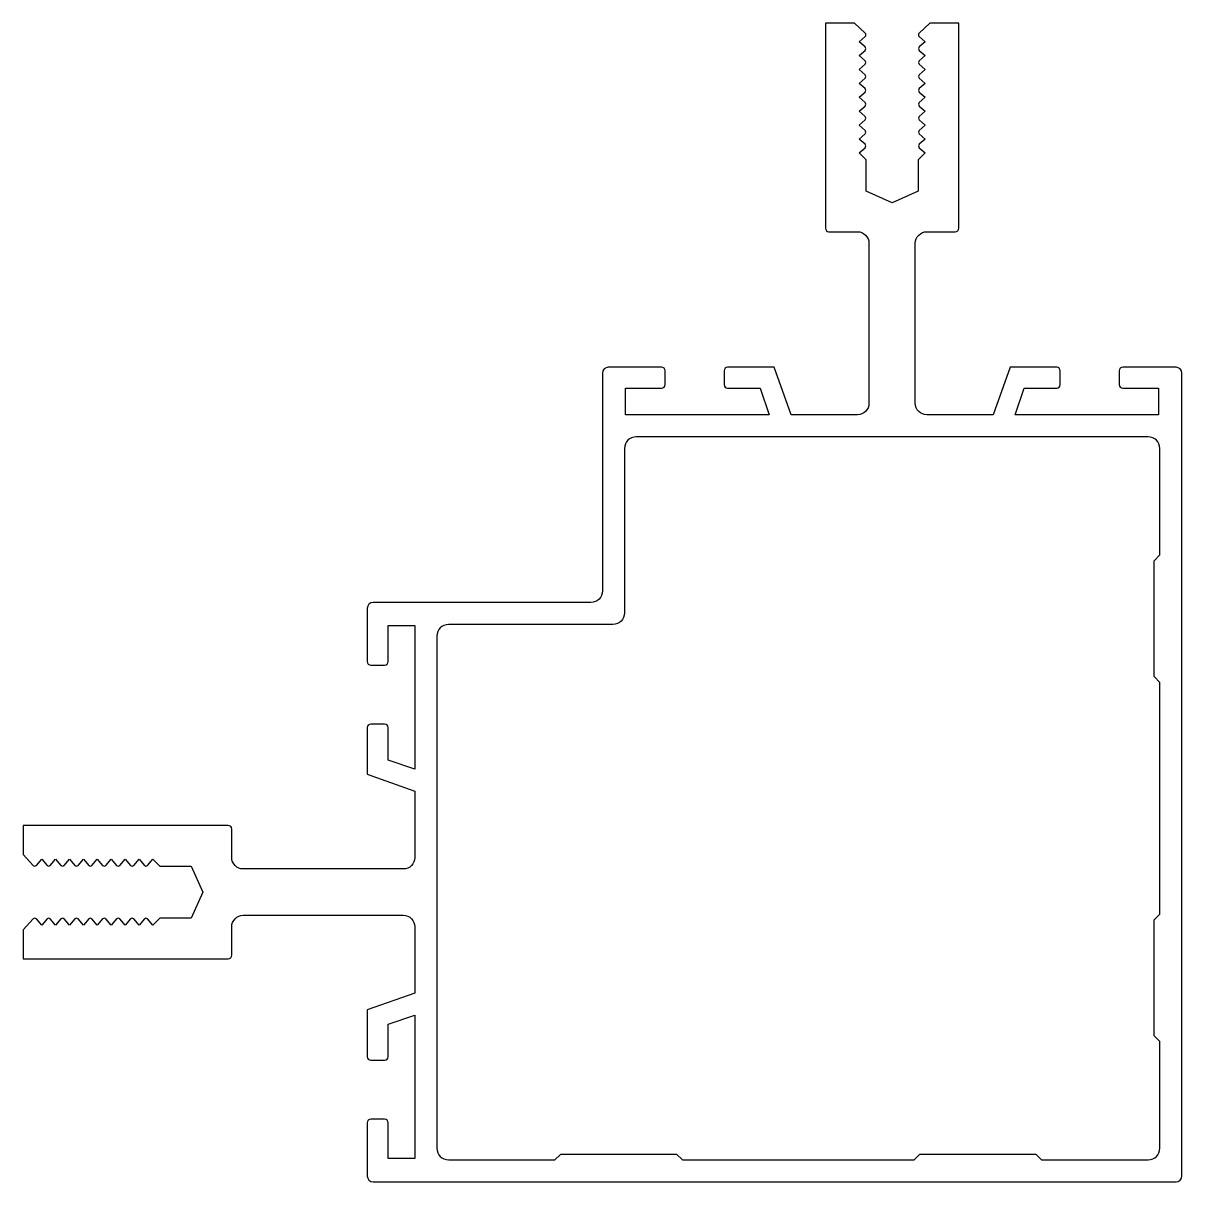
# Model space of a CAD drawing. Extents: x 45.7 to 145.7, y 91.7 to 191.7.
import ezdxf

# ---------------------------------------------------------------- set-up
doc = ezdxf.new("R2010")
doc.units = 0
doc.header["$LTSCALE"] = 15
doc.layers.add('ERCAN1', color=220, linetype='CONTINUOUS')

msp = doc.modelspace()

# ---------------------------------------------------------------- linework, layer by layer
at = {"layer": 'ERCAN1', "color": 0}
for points in [[(46.81, 119.01), (47.27, 119.55), (47.73, 119.01, 0.41421), (48.01, 119.01), (48.47, 119.55), (48.93, 119.01, 0.41421), (49.21, 119.01), (49.67, 119.55), (50.13, 119.01, 0.41421), (50.41, 119.01), (50.87, 119.55), (51.33, 119.01, 0.41421), (51.61, 119.01), (52.07, 119.55), (52.53, 119.01, 0.41421), (52.81, 119.01), (53.27, 119.55), (53.73, 119.01, 0.41421), (54.01, 119.01), (54.47, 119.55), (54.93, 119.01, 0.41421), (55.21, 119.01), (55.67, 119.55), (56.13, 119.01, 0.41421), (56.41, 119.01), (56.87, 119.55), (57.47, 118.95), (60.17, 118.95), (61.17, 116.7), (60.17, 114.45), (57.47, 114.45), (56.87, 113.85), (56.41, 114.39, 0.41421), (56.13, 114.39), (55.67, 113.85), (55.21, 114.39, 0.41421), (54.93, 114.39), (54.47, 113.85), (54.01, 114.39, 0.41421), (53.73, 114.39), (53.27, 113.85), (52.81, 114.39, 0.41421), (52.53, 114.39), (52.07, 113.85), (51.61, 114.39, 0.41421), (51.33, 114.39), (50.87, 113.85), (50.41, 114.39, 0.41421), (50.13, 114.39), (49.67, 113.85), (49.21, 114.39, 0.41421), (48.93, 114.39), (48.47, 113.85), (48.01, 114.39, 0.41421), (47.73, 114.39), (47.27, 113.85), (46.81, 114.39, 0.41421), (46.53, 114.39), (45.67, 113.45), (45.67, 110.95), (63.37, 110.95, 0.41421), (63.67, 111.25), (63.67, 113.7, -0.41421), (64.67, 114.7), (78.47, 114.7, -0.41421), (79.47, 113.7), (79.47, 107.99), (75.37, 106.53), (75.37, 102.5, 0.41421), (75.67, 102.2), (76.87, 102.2, 0.41421), (77.17, 102.5), (77.17, 105.3), (79.47, 106.09), (79.47, 93.7), (77.17, 93.7), (77.17, 96.8, 0.41421), (76.87, 97.1), (75.67, 97.1, 0.41421), (75.37, 96.8), (75.37, 92.2, 0.41421), (75.87, 91.7), (145.17, 91.7, 0.41421), (145.67, 92.2), (145.67, 161.5, 0.41421), (145.17, 162), (140.57, 162, 0.41421), (140.27, 161.7), (140.27, 160.5, 0.41421), (140.57, 160.2), (143.67, 160.2), (143.67, 157.9), (131.28, 157.9), (132.07, 160.2), (134.87, 160.2, 0.41421), (135.17, 160.5), (135.17, 161.7, 0.41421), (134.87, 162), (130.85, 162), (129.38, 157.9), (123.67, 157.9, -0.41421), (122.67, 158.9), (122.67, 172.7, -0.41421), (123.67, 173.7), (126.12, 173.7, 0.41421), (126.42, 174), (126.42, 191.7), (123.92, 191.7), (123, 190.85, 0.44407), (123.01, 190.55), (123.52, 190.1), (123.01, 189.65, 0.45127), (123.01, 189.35), (123.52, 188.9), (123.01, 188.45, 0.45127), (123.01, 188.15), (123.52, 187.7), (123.01, 187.25, 0.45127), (123.01, 186.95), (123.52, 186.5), (123.01, 186.05, 0.45127), (123.01, 185.75), (123.52, 185.3), (123.01, 184.85, 0.45127), (123.01, 184.55), (123.52, 184.1), (123.01, 183.65, 0.45127), (123.01, 183.35), (123.52, 182.9), (123.01, 182.45, 0.45127), (123.01, 182.15), (123.52, 181.7), (123.01, 181.25, 0.45127), (123.01, 180.95), (123.52, 180.5), (122.92, 179.9), (122.92, 177.2), (120.67, 176.2), (118.42, 177.2), (118.42, 179.9), (117.82, 180.5), (118.33, 180.95, 0.45127), (118.33, 181.25), (117.82, 181.7), (118.33, 182.15, 0.45127), (118.33, 182.45), (117.82, 182.9), (118.33, 183.35, 0.45127), (118.33, 183.65), (117.82, 184.1), (118.33, 184.55, 0.45127), (118.33, 184.85), (117.82, 185.3), (118.33, 185.75, 0.45127), (118.33, 186.05), (117.82, 186.5), (118.33, 186.95, 0.45127), (118.33, 187.25), (117.82, 187.7), (118.33, 188.15, 0.45127), (118.33, 188.45), (117.82, 188.9), (118.33, 189.35, 0.45127), (118.33, 189.65), (117.82, 190.1), (118.34, 190.55, 0.44407), (118.34, 190.85), (117.42, 191.7), (114.92, 191.7), (114.92, 174, 0.41421), (115.22, 173.7), (117.67, 173.7, -0.41421), (118.67, 172.7), (118.67, 158.9, -0.41421), (117.67, 157.9), (111.96, 157.9), (110.5, 162), (106.47, 162, 0.41421), (106.17, 161.7), (106.17, 160.5, 0.41421), (106.47, 160.2), (109.27, 160.2), (110.06, 157.9), (97.67, 157.9), (97.67, 160.2), (100.77, 160.2, 0.41421), (101.07, 160.5), (101.07, 161.7, 0.41421), (100.77, 162), (96.17, 162, 0.41421), (95.67, 161.5), (95.67, 142.7, -0.41421), (94.67, 141.7), (75.87, 141.7, 0.41421), (75.37, 141.2), (75.37, 136.6, 0.41421), (75.67, 136.3), (76.87, 136.3, 0.41421), (77.17, 136.6), (77.17, 139.7), (79.47, 139.7), (79.47, 127.31), (77.17, 128.1), (77.17, 130.9, 0.41421), (76.87, 131.2), (75.67, 131.2, 0.41421), (75.37, 130.9), (75.37, 126.87), (79.47, 125.41), (79.47, 119.7, -0.41421), (78.47, 118.7), (64.67, 118.7, -0.41421), (63.67, 119.7), (63.67, 122.15, 0.41421), (63.37, 122.45), (45.67, 122.45), (45.67, 119.95), (46.53, 119.01, 0.41421)], [(143.27, 104.3), (143.27, 114.3), (143.77, 114.8), (143.77, 134.8), (143.27, 135.3), (143.27, 145.3), (143.77, 145.8), (143.77, 155, 0.41421), (142.77, 156), (120.67, 156), (98.57, 156, 0.41421), (97.57, 155), (97.57, 140.8, -0.41421), (96.57, 139.8), (82.37, 139.8, 0.41421), (81.37, 138.8), (81.37, 116.7), (81.37, 94.6, 0.41421), (82.37, 93.6), (91.57, 93.6), (92.07, 94.1), (102.07, 94.1), (102.57, 93.6), (122.57, 93.6), (123.07, 94.1), (133.07, 94.1), (133.57, 93.6), (142.77, 93.6, 0.41421), (143.77, 94.6), (143.77, 103.8)]]:
    msp.add_lwpolyline(points, format="xyb", close=True, dxfattribs=at)

doc.saveas('drawing.dxf')
